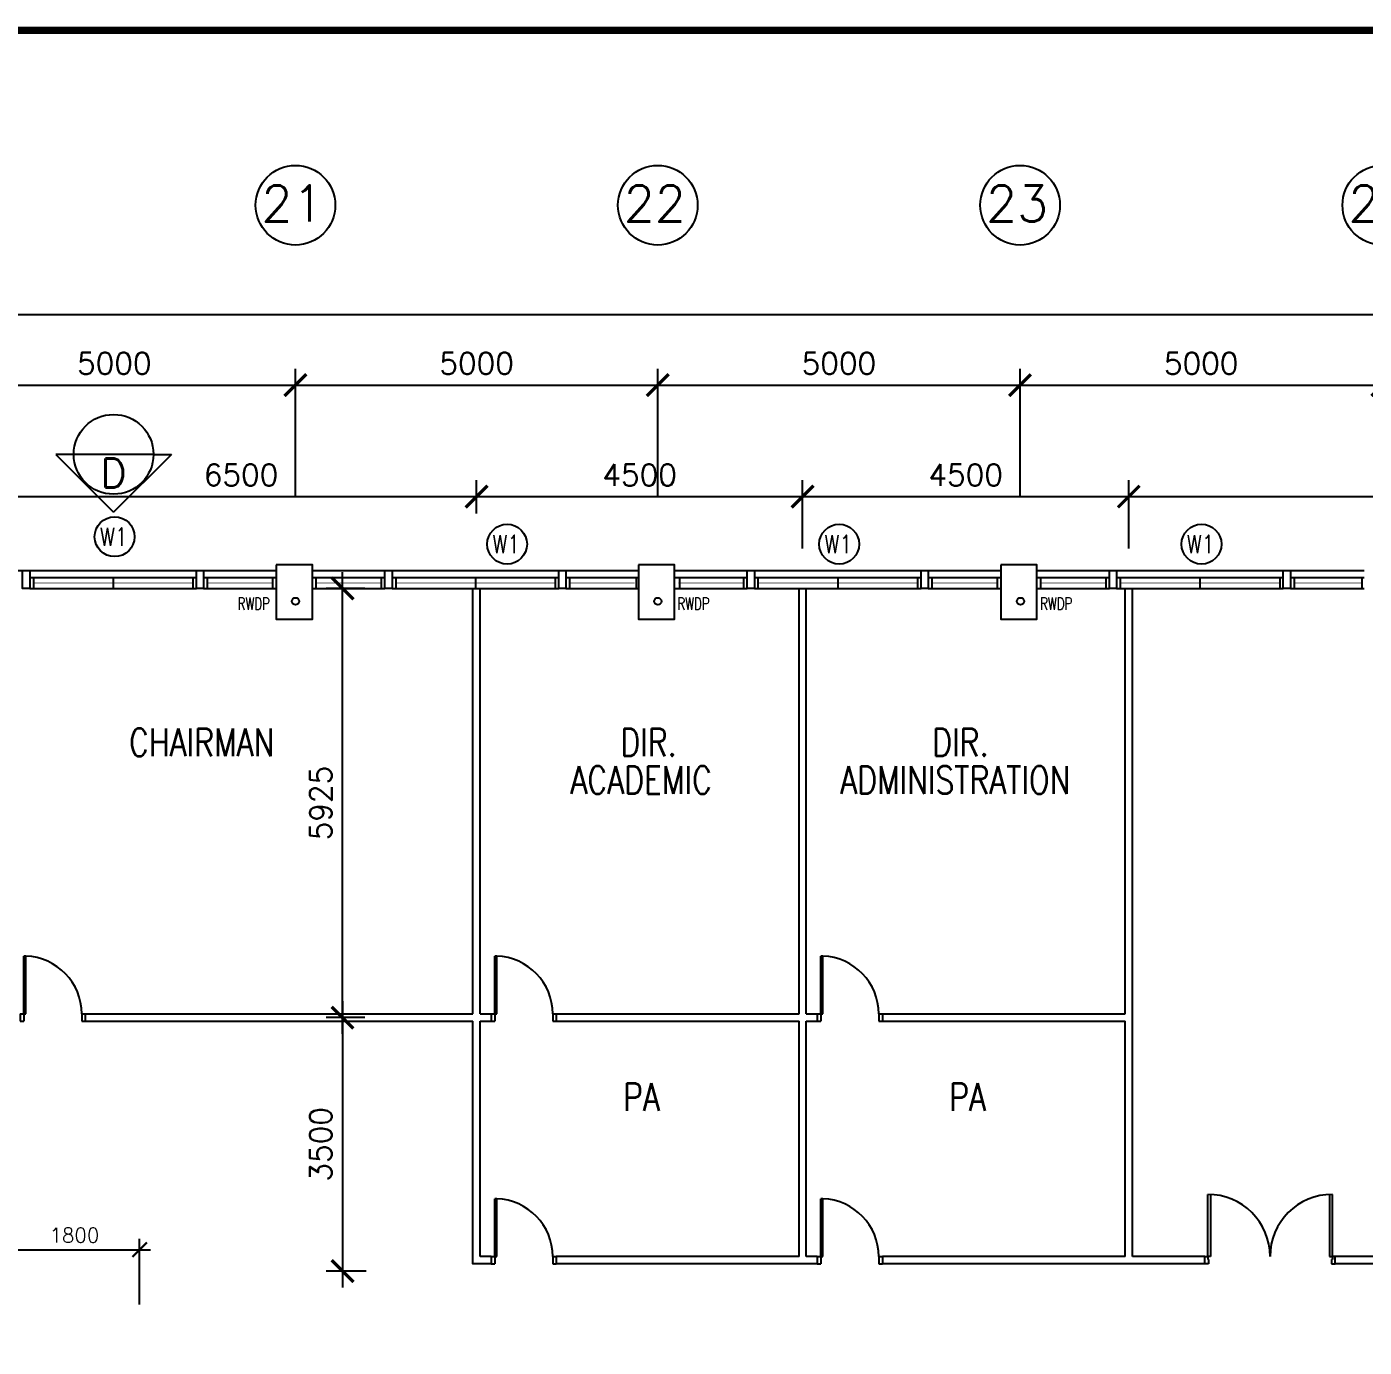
# Model space of a CAD drawing. Extents: x 2266480 to 2632177, y -858634 to -757244.
# Drawn here: x 2366811 to 2385269, y -775475 to -757244 of the extents above; entities that cross this region are included whole.
import ezdxf

# ---------------------------------------------------------------- set-up
doc = ezdxf.new("R2010")
doc.units = 0
doc.header["$LTSCALE"] = 10
doc.header["$MEASUREMENT"] = 0
doc.layers.get('0').update_dxf_attribs({"linetype": 'CONTINUOUS'})
doc.layers.get('DEFPOINTS').update_dxf_attribs({"linetype": 'CONTINUOUS'})
for name, color, linetype in [('AR', 7, 'CONTINUOUS'), ('COL', 3, 'CONTINUOUS'), ('DIM', 7, 'CONTINUOUS'), ('DOOR', 5, 'CONTINUOUS'), ('DR', 7, 'CONTINUOUS'), ('GRID-T', 7, 'CONTINUOUS'), ('partition', 7, 'CONTINUOUS'), ('PL', 5, 'CONTINUOUS'), ('RWDP', 145, 'CONTINUOUS'), ('stair', 7, 'CONTINUOUS'), ('T50', 4, 'CONTINUOUS'), ('WALL', 2, 'CONTINUOUS'), ('WIN', 5, 'CONTINUOUS'), ('WIN-T', 7, 'CONTINUOUS')]:
    doc.layers.add(name, color=color, linetype=linetype)
doc.styles.add('DIMTEXT', font='romans.shx', dxfattribs={"width": 0.8, "height": 400})
doc.styles.add('ROMANS', font='romans')
doc.styles.get("Standard").update_dxf_attribs({"font": 'ROMANS.SHX'})
doc.dimstyles.new('STANDARD$0', dxfattribs={"dimscale": 0, "dimtxt": 8, "dimasz": 6, "dimexe": 1, "dimexo": 1, "dimgap": 3, "dimtad": 1, "dimdec": 0, "dimlfac": -1, "dimrnd": 1, "dimzin": 0, "dimdsep": 46, "dimtxsty": 'Standard', "dimcen": 0, "dimclrd": 5, "dimclre": 250, "dimadec": 0, "dimazin": 0, "dimtfac": 1, "dimtdec": 4, "dimtofl": 0, "dimtmove": 0, "dimatfit": 3, "dimfxl": 1, "dimtolj": 1, "dimtzin": 0, "dimarcsym": 0})

# ---------------------------------------------------------------- blocks, each defined once
blk = doc.blocks.new('_ARCHTICK')
at = {"color": 0, "linetype": 'ByBlock', "const_width": 0.15}
blk.add_lwpolyline([(-0.5, -0.5), (0.5, 0.5)], dxfattribs=at)
blk = doc.blocks.new('*D443')
at = {"layer": 'DEFPOINTS', "color": 0, "transparency": 16777216}
for p in [(2370519, -762192), (2365519, -763953), (2370519, -763953)]:
    blk.add_point(p, dxfattribs=at)
at = {"layer": 'DIM', "color": 7, "lineweight": -2, "transparency": 16777216}
for p, q in [((2365519, -763728), (2365519, -761967)), ((2370519, -763728), (2370519, -761967)), ((2365294, -762192), (2370744, -762192))]:
    blk.add_line(p, q, dxfattribs=at)
at = {"layer": 'DIM', "color": 7, "lineweight": -2, "transparency": 16777216, "xscale": 300, "yscale": 300, "zscale": 300, "rotation": 180}
blk.add_blockref('_ARCHTICK', (2365519, -762192), dxfattribs=at)
at = {"layer": 'DIM', "color": 7, "lineweight": -2, "transparency": 16777216, "xscale": 300, "yscale": 300, "zscale": 300}
blk.add_blockref('_ARCHTICK', (2370519, -762192), dxfattribs=at)
at = {"layer": 'DIM', "color": 7, "transparency": 16777216, "insert": (2368019, -761892), "char_height": 300, "attachment_point": 5, "style": 'ROMANS'}
blk.add_mtext('\\A1;5000', dxfattribs=at)
blk = doc.blocks.new('*D444')
at = {"layer": 'DEFPOINTS', "color": 0, "transparency": 16777216}
for p in [(2375519, -762192), (2370519, -763953), (2375519, -763953)]:
    blk.add_point(p, dxfattribs=at)
at = {"layer": 'DIM', "color": 7, "lineweight": -2, "transparency": 16777216}
for p, q in [((2370519, -763728), (2370519, -761967)), ((2375519, -763728), (2375519, -761967)), ((2370294, -762192), (2375744, -762192))]:
    blk.add_line(p, q, dxfattribs=at)
at = {"layer": 'DIM', "color": 7, "lineweight": -2, "transparency": 16777216, "xscale": 300, "yscale": 300, "zscale": 300, "rotation": 180}
blk.add_blockref('_ARCHTICK', (2370519, -762192), dxfattribs=at)
at = {"layer": 'DIM', "color": 7, "lineweight": -2, "transparency": 16777216, "xscale": 300, "yscale": 300, "zscale": 300}
blk.add_blockref('_ARCHTICK', (2375519, -762192), dxfattribs=at)
at = {"layer": 'DIM', "color": 7, "transparency": 16777216, "insert": (2373019, -761892), "char_height": 300, "attachment_point": 5, "style": 'ROMANS'}
blk.add_mtext('\\A1;5000', dxfattribs=at)
blk = doc.blocks.new('*D445')
at = {"layer": 'DEFPOINTS', "color": 0, "transparency": 16777216}
for p in [(2380519, -762192), (2375519, -763953), (2380519, -763953)]:
    blk.add_point(p, dxfattribs=at)
at = {"layer": 'DIM', "color": 7, "lineweight": -2, "transparency": 16777216}
for p, q in [((2375519, -763728), (2375519, -761967)), ((2380519, -763728), (2380519, -761967)), ((2375294, -762192), (2380744, -762192))]:
    blk.add_line(p, q, dxfattribs=at)
at = {"layer": 'DIM', "color": 7, "lineweight": -2, "transparency": 16777216, "xscale": 300, "yscale": 300, "zscale": 300, "rotation": 180}
blk.add_blockref('_ARCHTICK', (2375519, -762192), dxfattribs=at)
at = {"layer": 'DIM', "color": 7, "lineweight": -2, "transparency": 16777216, "xscale": 300, "yscale": 300, "zscale": 300}
blk.add_blockref('_ARCHTICK', (2380519, -762192), dxfattribs=at)
at = {"layer": 'DIM', "color": 7, "transparency": 16777216, "insert": (2378019, -761892), "char_height": 300, "attachment_point": 5, "style": 'ROMANS'}
blk.add_mtext('\\A1;5000', dxfattribs=at)
blk = doc.blocks.new('*D446')
at = {"layer": 'DEFPOINTS', "color": 0, "transparency": 16777216}
for p in [(2385519, -762192), (2380519, -763953), (2385519, -763953)]:
    blk.add_point(p, dxfattribs=at)
at = {"layer": 'DIM', "color": 7, "lineweight": -2, "transparency": 16777216}
for p, q in [((2380519, -763728), (2380519, -761967)), ((2385519, -763728), (2385519, -761967)), ((2380294, -762192), (2385744, -762192))]:
    blk.add_line(p, q, dxfattribs=at)
at = {"layer": 'DIM', "color": 7, "lineweight": -2, "transparency": 16777216, "xscale": 300, "yscale": 300, "zscale": 300, "rotation": 180}
blk.add_blockref('_ARCHTICK', (2380519, -762192), dxfattribs=at)
at = {"layer": 'DIM', "color": 7, "lineweight": -2, "transparency": 16777216, "xscale": 300, "yscale": 300, "zscale": 300}
blk.add_blockref('_ARCHTICK', (2385519, -762192), dxfattribs=at)
at = {"layer": 'DIM', "color": 7, "transparency": 16777216, "insert": (2383019, -761892), "char_height": 300, "attachment_point": 5, "style": 'ROMANS'}
blk.add_mtext('\\A1;5000', dxfattribs=at)
blk = doc.blocks.new('*D450')
at = {"layer": 'DEFPOINTS', "color": 0, "transparency": 16777216}
for p in [(2400519, -761215), (2325519, -763953), (2400519, -763953)]:
    blk.add_point(p, dxfattribs=at)
at = {"layer": 'DIM', "color": 7, "lineweight": -2, "transparency": 16777216}
for p, q in [((2325519, -763728), (2325519, -760990)), ((2400519, -763728), (2400519, -760990)), ((2325294, -761215), (2400744, -761215))]:
    blk.add_line(p, q, dxfattribs=at)
at = {"layer": 'DIM', "color": 7, "lineweight": -2, "transparency": 16777216, "xscale": 300, "yscale": 300, "zscale": 300, "rotation": 180}
blk.add_blockref('_ARCHTICK', (2325519, -761215), dxfattribs=at)
at = {"layer": 'DIM', "color": 7, "lineweight": -2, "transparency": 16777216, "xscale": 300, "yscale": 300, "zscale": 300}
blk.add_blockref('_ARCHTICK', (2400519, -761215), dxfattribs=at)
at = {"layer": 'DIM', "color": 7, "transparency": 16777216, "insert": (2363019, -760915), "char_height": 300, "attachment_point": 5, "style": 'ROMANS'}
blk.add_mtext('\\A1;75000', dxfattribs=at)
blk = doc.blocks.new('*D454')
at = {"layer": 'DEFPOINTS', "color": 0, "transparency": 16777216}
for p in [(2371169, -764999), (2371701, -764999), (2371701, -770924)]:
    blk.add_point(p, dxfattribs=at)
at = {"layer": 'DIM', "color": 7, "lineweight": -2, "transparency": 16777216}
for p, q in [((2371169, -771149), (2371169, -764774)), ((2371476, -764999), (2370944, -764999)), ((2371476, -770924), (2370944, -770924))]:
    blk.add_line(p, q, dxfattribs=at)
at = {"layer": 'DIM', "color": 7, "lineweight": -2, "transparency": 16777216, "xscale": 300, "yscale": 300, "zscale": 300}
for p, rotation in [((2371169, -764999), 90), ((2371169, -770924), 270)]:
    blk.add_blockref('_ARCHTICK', p, dxfattribs=dict(at, rotation=rotation))
at = {"layer": 'DIM', "color": 7, "transparency": 16777216, "insert": (2370869, -767962), "char_height": 300, "attachment_point": 5, "rotation": 90, "style": 'ROMANS'}
blk.add_mtext('\\A1;5925', dxfattribs=at)
blk = doc.blocks.new('*D455')
at = {"layer": 'DEFPOINTS', "color": 0, "transparency": 16777216}
for p in [(2371701, -770924), (2371169, -774424), (2371718, -774424)]:
    blk.add_point(p, dxfattribs=at)
at = {"layer": 'DIM', "color": 7, "lineweight": -2, "transparency": 16777216}
for p, q in [((2371169, -770699), (2371169, -774649)), ((2371476, -770924), (2370944, -770924)), ((2371493, -774424), (2370944, -774424))]:
    blk.add_line(p, q, dxfattribs=at)
at = {"layer": 'DIM', "color": 7, "lineweight": -2, "transparency": 16777216, "xscale": 300, "yscale": 300, "zscale": 300}
for p, rotation in [((2371169, -770924), 90), ((2371169, -774424), 270)]:
    blk.add_blockref('_ARCHTICK', p, dxfattribs=dict(at, rotation=rotation))
at = {"layer": 'DIM', "color": 7, "transparency": 16777216, "insert": (2370869, -772674), "char_height": 300, "attachment_point": 5, "rotation": 90, "style": 'ROMANS'}
blk.add_mtext('\\A1;3500', dxfattribs=at)
blk = doc.blocks.new('D900')
at = {"layer": 'DOOR', "color": 7}
for p, q in [((50, 100), (50, 899)), ((80, 899), (50, 899)), ((80, 100), (80, 899)), ((0, 100), (0, 0)), ((0, 100), (50, 100)), ((0, 0), (50, 0)), ((50, 100), (50, 0)), ((50, 100), (80, 100)), ((850, 100), (850, 0)), ((850, 100), (900, 100)), ((850, 0), (900, 0)), ((900, 100), (900, 0))]:
    blk.add_line(p, q, dxfattribs=at)
blk.add_arc((50, 100), 800, 0, 87.8509, dxfattribs=at)
blk = doc.blocks.new('*D478')
at = {"layer": 'DEFPOINTS', "color": 0, "transparency": 16777216}
for p in [(2373019, -763731), (2366519, -764187), (2373019, -764187)]:
    blk.add_point(p, dxfattribs=at)
at = {"layer": 'DIM', "color": 7, "lineweight": -2, "transparency": 16777216}
for p, q in [((2366519, -763962), (2366519, -763506)), ((2373019, -763962), (2373019, -763506)), ((2366294, -763731), (2373244, -763731))]:
    blk.add_line(p, q, dxfattribs=at)
at = {"layer": 'DIM', "color": 7, "lineweight": -2, "transparency": 16777216, "xscale": 300, "yscale": 300, "zscale": 300, "rotation": 180}
blk.add_blockref('_ARCHTICK', (2366519, -763731), dxfattribs=at)
at = {"layer": 'DIM', "color": 7, "lineweight": -2, "transparency": 16777216, "xscale": 300, "yscale": 300, "zscale": 300}
blk.add_blockref('_ARCHTICK', (2373019, -763731), dxfattribs=at)
at = {"layer": 'DIM', "color": 7, "transparency": 16777216, "insert": (2369769, -763431), "char_height": 300, "attachment_point": 5, "style": 'ROMANS'}
blk.add_mtext('\\A1;6500', dxfattribs=at)
blk = doc.blocks.new('*D479')
at = {"layer": 'DEFPOINTS', "color": 0, "transparency": 16777216}
for p in [(2377519, -763731), (2373019, -764187), (2377519, -764674)]:
    blk.add_point(p, dxfattribs=at)
at = {"layer": 'DIM', "color": 7, "lineweight": -2, "transparency": 16777216}
for p, q in [((2373019, -763962), (2373019, -763506)), ((2377519, -764449), (2377519, -763506)), ((2372794, -763731), (2377744, -763731))]:
    blk.add_line(p, q, dxfattribs=at)
at = {"layer": 'DIM', "color": 7, "lineweight": -2, "transparency": 16777216, "xscale": 300, "yscale": 300, "zscale": 300, "rotation": 180}
blk.add_blockref('_ARCHTICK', (2373019, -763731), dxfattribs=at)
at = {"layer": 'DIM', "color": 7, "lineweight": -2, "transparency": 16777216, "xscale": 300, "yscale": 300, "zscale": 300}
blk.add_blockref('_ARCHTICK', (2377519, -763731), dxfattribs=at)
at = {"layer": 'DIM', "color": 7, "transparency": 16777216, "insert": (2375269, -763431), "char_height": 300, "attachment_point": 5, "style": 'ROMANS'}
blk.add_mtext('\\A1;4500', dxfattribs=at)
blk = doc.blocks.new('*D480')
at = {"layer": 'DEFPOINTS', "color": 0, "transparency": 16777216}
for p in [(2382019, -763731), (2377519, -764187), (2382019, -764674)]:
    blk.add_point(p, dxfattribs=at)
at = {"layer": 'DIM', "color": 7, "lineweight": -2, "transparency": 16777216}
for p, q in [((2377519, -763962), (2377519, -763506)), ((2382019, -764449), (2382019, -763506)), ((2377294, -763731), (2382244, -763731))]:
    blk.add_line(p, q, dxfattribs=at)
at = {"layer": 'DIM', "color": 7, "lineweight": -2, "transparency": 16777216, "xscale": 300, "yscale": 300, "zscale": 300, "rotation": 180}
blk.add_blockref('_ARCHTICK', (2377519, -763731), dxfattribs=at)
at = {"layer": 'DIM', "color": 7, "lineweight": -2, "transparency": 16777216, "xscale": 300, "yscale": 300, "zscale": 300}
blk.add_blockref('_ARCHTICK', (2382019, -763731), dxfattribs=at)
at = {"layer": 'DIM', "color": 7, "transparency": 16777216, "insert": (2379769, -763431), "char_height": 300, "attachment_point": 5, "style": 'ROMANS'}
blk.add_mtext('\\A1;4500', dxfattribs=at)
blk = doc.blocks.new('*D481')
at = {"layer": 'DEFPOINTS', "color": 0, "transparency": 16777216}
for p in [(2396519, -763731), (2382019, -764187), (2396519, -764674)]:
    blk.add_point(p, dxfattribs=at)
at = {"layer": 'DIM', "color": 7, "lineweight": -2, "transparency": 16777216}
for p, q in [((2382019, -763962), (2382019, -763506)), ((2396519, -764449), (2396519, -763506)), ((2381794, -763731), (2396744, -763731))]:
    blk.add_line(p, q, dxfattribs=at)
at = {"layer": 'DIM', "color": 7, "lineweight": -2, "transparency": 16777216, "xscale": 300, "yscale": 300, "zscale": 300, "rotation": 180}
blk.add_blockref('_ARCHTICK', (2382019, -763731), dxfattribs=at)
at = {"layer": 'DIM', "color": 7, "lineweight": -2, "transparency": 16777216, "xscale": 300, "yscale": 300, "zscale": 300}
blk.add_blockref('_ARCHTICK', (2396519, -763731), dxfattribs=at)
at = {"layer": 'DIM', "color": 7, "transparency": 16777216, "insert": (2389269, -763431), "char_height": 300, "attachment_point": 5, "style": 'ROMANS'}
blk.add_mtext('\\A1;14500', dxfattribs=at)
blk = doc.blocks.new('*D568')
at = {"layer": 'DEFPOINTS', "color": 0, "transparency": 16777216}
for p in [(2368369, -774128), (2368369, -775037), (2366569, -775133)]:
    blk.add_point(p, dxfattribs=at)
at = {"layer": 'partition', "color": 7, "lineweight": -2, "transparency": 16777216}
for p, q in [((2366419, -774128), (2368519, -774128)), ((2366569, -774983), (2366569, -773978)), ((2368369, -774887), (2368369, -773978))]:
    blk.add_line(p, q, dxfattribs=at)
at = {"layer": 'partition', "color": 7, "lineweight": -2, "transparency": 16777216, "xscale": 200, "yscale": 200, "zscale": 200, "rotation": 180}
blk.add_blockref('_ARCHTICK', (2366569, -774128), dxfattribs=at)
at = {"layer": 'partition', "color": 7, "lineweight": -2, "transparency": 16777216, "xscale": 200, "yscale": 200, "zscale": 200}
blk.add_blockref('_ARCHTICK', (2368369, -774128), dxfattribs=at)
at = {"layer": 'partition', "color": 7, "transparency": 16777216, "insert": (2367469, -773928), "char_height": 200, "attachment_point": 5, "style": 'ROMANS'}
blk.add_mtext('\\A1;1800', dxfattribs=at)

msp = doc.modelspace()

# ---------------------------------------------------------------- linework, layer by layer
at = {"color": 0}
for p, q in [((2365769.4, -764749.1), (2370252.4, -764749.1)), ((2370752.4, -764749.1), (2375252.4, -764749.1)), ((2375752.4, -764749.1), (2380252.4, -764749.1)), ((2380752.4, -764749.1), (2385269.4, -764749.1))]:
    msp.add_line(p, q, dxfattribs=at)
at = {"layer": 'AR', "color": 0}
for p, q in [((2367459.8, -763147.5), (2367212.8, -763147.5)), ((2367212.8, -763147.5), (2368009.8, -763944.5)), ((2368559.8, -763147.5), (2367459.8, -763147.5)), ((2368806.7, -763147.5), (2368009.8, -763944.5)), ((2368559.8, -763147.5), (2368806.7, -763147.5))]:
    msp.add_line(p, q, dxfattribs=at)
msp.add_circle((2368009.8, -763147.5), 550, dxfattribs=at)
at = {"layer": 'COL', "color": 0}
for points in [[(2370252.4, -764674.1), (2370252.4, -765424.1), (2370752.4, -765424.1), (2370752.4, -764674.1)], [(2375252.4, -764674.1), (2375252.4, -765424.1), (2375752.4, -765424.1), (2375752.4, -764674.1)], [(2380252.4, -764674.1), (2380252.4, -765424.1), (2380752.4, -765424.1), (2380752.4, -764674.1)]]:
    msp.add_lwpolyline(points, close=True, dxfattribs=at)
at = {"layer": 'DR', "color": 0}
for p, q in [((2383109.4, -774224.1), (2383109.4, -773364.1)), ((2383149.4, -773365), (2383149.4, -774224.1)), ((2384789.4, -773365), (2384789.4, -774224.1)), ((2384829.4, -774224.1), (2384829.4, -773364.1)), ((2383069.4, -774324.1), (2383069.4, -774224.1)), ((2383069.4, -774224.1), (2383109.4, -774224.1)), ((2383119.4, -774324.1), (2383069.4, -774324.1)), ((2383149.4, -774224.1), (2383109.4, -774224.1)), ((2383109.4, -774224.1), (2383109.4, -774264.1)), ((2383109.4, -774264.1), (2383119.4, -774264.1)), ((2383119.4, -774264.1), (2383119.4, -774324.1)), ((2384789.4, -774224.1), (2384829.4, -774224.1)), ((2384819.4, -774264.1), (2384819.4, -774324.1)), ((2384829.4, -774264.1), (2384819.4, -774264.1)), ((2384819.4, -774324.1), (2384869.4, -774324.1)), ((2384829.4, -774224.1), (2384829.4, -774264.1)), ((2384869.4, -774224.1), (2384829.4, -774224.1)), ((2384869.4, -774324.1), (2384869.4, -774224.1))]:
    msp.add_line(p, q, dxfattribs=at)
for centre, start, end in [((2383109.4, -774224.1), 0, 90), ((2384829.4, -774224.1), 90, 179.99993)]:
    msp.add_arc(centre, 860, start, end, dxfattribs=at)
at = {"layer": 'GRID-T', "color": 0}
for centre in [(2370519.4, -759708.3), (2375519.4, -759708.3), (2380519.4, -759708.3), (2385519.4, -759708.3)]:
    msp.add_circle(centre, 550, dxfattribs=at)
at = {"layer": 'partition', "color": 0}
for p, q in [((2373069.4, -770874.1), (2373069.4, -764999.1)), ((2377569.4, -770874.1), (2377569.4, -764999.1)), ((2378469.4, -764999.1), (2378569.4, -764999.1)), ((2381969.4, -764999.1), (2382069.4, -764999.1)), ((2382069.4, -774224.1), (2382069.4, -764999.1)), ((2373069.4, -774224.1), (2373069.4, -770974.1)), ((2377569.4, -774224.1), (2377569.4, -770974.1)), ((2373219.4, -774224.1), (2373069.4, -774224.1)), ((2377469.4, -774224.1), (2374119.4, -774224.1)), ((2377719.4, -774224.1), (2377569.4, -774224.1)), ((2381969.4, -774224.1), (2378619.4, -774224.1)), ((2383069.4, -774224.1), (2382069.4, -774224.1)), ((2391494.4, -774224.1), (2384869.4, -774224.1))]:
    msp.add_line(p, q, dxfattribs=at)
for points in [[(2372969.4, -770874.1), (2372969.4, -764999.1)], [(2377469.4, -770874.1), (2377469.4, -764999.1)], [(2381969.4, -770874.1), (2381969.4, -764999.1)], [(2367619.4, -770874.1), (2372969.4, -770874.1)], [(2367619.4, -770974.1), (2372969.4, -770974.1)], [(2373219.4, -774324.1), (2372969.4, -774324.1), (2372969.4, -770974.1)], [(2373069.4, -770874.1), (2373219.4, -770874.1)], [(2373069.4, -770974.1), (2373219.4, -770974.1)], [(2374119.4, -770874.1), (2377469.4, -770874.1)], [(2374119.4, -770974.1), (2377469.4, -770974.1)], [(2377469.4, -774224.1), (2377469.4, -770974.1)], [(2377569.4, -770874.1), (2377719.4, -770874.1)], [(2377569.4, -770974.1), (2377719.4, -770974.1)], [(2378619.4, -770874.1), (2381969.4, -770874.1)], [(2378619.4, -770974.1), (2381969.4, -770974.1)], [(2381969.4, -774224.1), (2381969.4, -770974.1)], [(2377719.4, -774324.1), (2374119.4, -774324.1)], [(2383069.4, -774324.1), (2378619.4, -774324.1)], [(2391494.4, -774324.1), (2384869.4, -774324.1)]]:
    msp.add_lwpolyline(points, dxfattribs=at)
at = {"layer": 'PL', "color": 0, "ltscale": 2, "const_width": 100}
msp.add_lwpolyline([(2337081.9, -847288.2), (2408097.1, -847288.2), (2408097.1, -757293.9), (2337081.9, -757293.9)], close=True, dxfattribs=at)
at = {"layer": 'RWDP', "color": 0}
for centre in [(2370519.4, -765176.8), (2375519.4, -765176.8), (2380525.4, -765176.8)]:
    msp.add_circle(centre, 50, dxfattribs=at)
at = {"layer": 'WALL', "color": 0}
for points in [[(2366852.4, -764749.1), (2366852.4, -764999.1), (2366752.4, -764999.1), (2366752.4, -764749.1)], [(2369252.4, -764749.1), (2369252.4, -764999.1), (2369152.4, -764999.1), (2369152.4, -764749.1)], [(2371852.4, -764749.1), (2371852.4, -764999.1), (2371752.4, -764999.1), (2371752.4, -764749.1)], [(2374252.4, -764749.1), (2374252.4, -764999.1), (2374152.4, -764999.1), (2374152.4, -764749.1)], [(2376852.4, -764749.1), (2376852.4, -764999.1), (2376752.4, -764999.1), (2376752.4, -764749.1)], [(2379252.4, -764749.1), (2379252.4, -764999.1), (2379152.4, -764999.1), (2379152.4, -764749.1)], [(2381852.4, -764749.1), (2381852.4, -764999.1), (2381752.4, -764999.1), (2381752.4, -764749.1)], [(2384252.4, -764749.1), (2384252.4, -764999.1), (2384152.4, -764999.1), (2384152.4, -764749.1)]]:
    msp.add_lwpolyline(points, close=True, dxfattribs=at)
at = {"layer": 'WIN', "color": 0}
for p, q in [((2366852.4, -764849.1), (2369152.4, -764849.1)), ((2366902.4, -764849.1), (2366902.4, -764999.1)), ((2368002.4, -764849.1), (2368002.4, -764999.1)), ((2369102.4, -764849.1), (2369102.4, -764999.1)), ((2369252.4, -764849.1), (2370252.4, -764849.1)), ((2369302.4, -764849.1), (2369302.4, -764999.1)), ((2370202.4, -764849.1), (2370202.4, -764999.1)), ((2370752.4, -764849.1), (2371752.4, -764849.1)), ((2370802.4, -764849.1), (2370802.4, -764999.1)), ((2371702.4, -764849.1), (2371702.4, -764999.1)), ((2371852.4, -764849.1), (2374152.4, -764849.1)), ((2371902.4, -764849.1), (2371902.4, -764999.1)), ((2373002.4, -764849.1), (2373002.4, -764999.1)), ((2374102.4, -764849.1), (2374102.4, -764999.1)), ((2374252.4, -764849.1), (2375252.4, -764849.1)), ((2374302.4, -764849.1), (2374302.4, -764999.1)), ((2375219.4, -764849.1), (2375219.4, -764999.1)), ((2375752.4, -764849.1), (2376752.4, -764849.1)), ((2375819.4, -764849.1), (2375819.4, -764999.1)), ((2376702.4, -764849.1), (2376702.4, -764999.1)), ((2376852.4, -764849.1), (2379152.4, -764849.1)), ((2376902.4, -764849.1), (2376902.4, -764999.1)), ((2378002.4, -764849.1), (2378002.4, -764999.1)), ((2379102.4, -764849.1), (2379102.4, -764999.1)), ((2379252.4, -764849.1), (2380252.4, -764849.1)), ((2379302.4, -764849.1), (2379302.4, -764999.1)), ((2380202.4, -764849.1), (2380202.4, -764999.1)), ((2380752.4, -764849.1), (2381752.4, -764849.1)), ((2380802.4, -764849.1), (2380802.4, -764999.1)), ((2381702.4, -764849.1), (2381702.4, -764999.1)), ((2381852.4, -764849.1), (2384152.4, -764849.1)), ((2381902.4, -764849.1), (2381902.4, -764999.1)), ((2383002.4, -764849.1), (2383002.4, -764999.1)), ((2384102.4, -764849.1), (2384102.4, -764999.1)), ((2384252.4, -764849.1), (2385269.4, -764849.1)), ((2384302.4, -764849.1), (2384302.4, -764999.1)), ((2385236.4, -764849.1), (2385236.4, -764999.1)), ((2366852.4, -764999.1), (2369152.4, -764999.1)), ((2369252.4, -764999.1), (2370252.4, -764999.1)), ((2370752.4, -764999.1), (2371752.4, -764999.1)), ((2371852.4, -764999.1), (2374152.4, -764999.1)), ((2374252.4, -764999.1), (2375252.4, -764999.1)), ((2375752.4, -764999.1), (2376752.4, -764999.1)), ((2376852.4, -764999.1), (2379152.4, -764999.1)), ((2379252.4, -764999.1), (2380252.4, -764999.1)), ((2380752.4, -764999.1), (2381752.4, -764999.1)), ((2381852.4, -764999.1), (2384152.4, -764999.1)), ((2384252.4, -764999.1), (2385269.4, -764999.1))]:
    msp.add_line(p, q, dxfattribs=at)
at = {"layer": 'WIN', "color": 0, "const_width": 10, "flags": 128}
for points in [[(2366902.4, -764924.1), (2369102.4, -764924.1)], [(2369302.4, -764924.1), (2370202.4, -764924.1)], [(2371702.4, -764924.1), (2370802.4, -764924.1)], [(2371902.4, -764924.1), (2374102.4, -764924.1)], [(2374302.4, -764924.1), (2375202.4, -764924.1)], [(2376702.4, -764924.1), (2375802.4, -764924.1)], [(2376902.4, -764924.1), (2379102.4, -764924.1)], [(2379302.4, -764924.1), (2380202.4, -764924.1)], [(2381702.4, -764924.1), (2380802.4, -764924.1)], [(2381902.4, -764924.1), (2384102.4, -764924.1)], [(2384302.4, -764924.1), (2385236.4, -764924.1)]]:
    msp.add_lwpolyline(points, dxfattribs=at)
at = {"layer": 'WIN-T', "color": 0}
for centre in [(2368023.1, -764284.6), (2373440.5, -764387.5), (2378023.1, -764387.5), (2383023.1, -764387.5)]:
    msp.add_circle(centre, 275, dxfattribs=at)

# ---------------------------------------------------------------- block references
at = {"layer": 'stair', "color": 0}
for p in [(2366719.4, -770974.1), (2373219.4, -770974.1), (2377719.4, -770974.1), (2373219.4, -774324.1), (2377719.4, -774324.1)]:
    msp.add_blockref('D900', p, dxfattribs=at)

# ---------------------------------------------------------------- texts
at = {"layer": 'AR', "color": 0, "style": 'ROMANS'}
msp.add_text('D', height=400, dxfattribs=at).set_placement((2367828, -763606.4))
at = {"layer": 'GRID-T', "color": 0, "style": 'ROMANS'}
for s, p in [('21', (2370049.8, -759934.1)), ('22', (2375049.8, -759934.1)), ('23', (2380049.8, -759934.1)), ('24', (2385051.2, -759934.1))]:
    msp.add_text(s, height=500, dxfattribs=at).set_placement(p)
at = {"layer": 'RWDP', "color": 0, "style": 'ROMANS', "width": 0.7}
for p in [(2369721.6, -765293.8), (2375789.7, -765293.8), (2380795.8, -765293.8)]:
    msp.add_text('RWDP', height=170, dxfattribs=at).set_placement(p)
at = {"layer": 'T50', "color": 0, "style": 'DIMTEXT', "width": 0.8}
for s, p in [('CHAIRMAN', (2368221.6, -767314.1)), ('DIR.', (2375002.2, -767314.1)), ('DIR.', (2379306, -767314.1)), ('ACADEMIC', (2374312.5, -767833.1)), ('ADMINISTRATION', (2378035.4, -767833.1)), ('PA', (2375039.6, -772210.5)), ('PA', (2379539.6, -772210.5))]:
    msp.add_text(s, height=380, rotation=0, dxfattribs=at).set_placement(p)
at = {"layer": 'WIN-T', "color": 0, "style": 'ROMANS', "width": 0.8}
for p in [(2367822.4, -764410.4), (2373239.8, -764513.3), (2377822.4, -764513.3), (2382822.4, -764513.3)]:
    msp.add_text('W1', height=250, dxfattribs=at).set_placement(p)

# ---------------------------------------------------------------- dimensions: what is measured, and where the dimension line sits
at = {"layer": 'DIM', "color": 0}
for p1, p2, distance, picture, middle in [((2325519.4, -763953.2), (2400519.4, -763953.2), 2738.2, '*D450', (2363019.4, -760915.1)), ((2365519.4, -763953.2), (2370519.4, -763953.2), 1761, '*D443', (2368019.4, -761892.2)), ((2370519.4, -763953.2), (2375519.4, -763953.2), 1761, '*D444', (2373019.4, -761892.2)), ((2375519.4, -763953.2), (2380519.4, -763953.2), 1761, '*D445', (2378019.4, -761892.2)), ((2380519.4, -763953.2), (2385519.4, -763953.2), 1761, '*D446', (2383019.4, -761892.2))]:
    dim = msp.add_aligned_dim(p1=p1, p2=p2, distance=distance, dimstyle='STANDARD$0', override={"dimscale": 150, "dimtxt": 2, "dimasz": 2, "dimexe": 1.5, "dimexo": 1.5, "dimgap": 1, "dimtxsty": 'ROMANS', "dimblk": 'ARCHTICK', "dimdle": 1.5, "dimclrd": 7, "dimclre": 7, "dimclrt": 7, "dimtdec": 0, "dimtmove": 2}, dxfattribs=at)
    dim.commit()
    dim.dimension.update_dxf_attribs({"geometry": picture, "text_midpoint": middle})
for base, p1, p2, picture, middle in [((2373019.4, -763731.1), (2366519.4, -764187.5), (2373019.4, -764187.5), '*D478', (2369769.4, -763431.1)), ((2377519.4, -763731.1), (2373019.4, -764187.5), (2377519.4, -764674.1), '*D479', (2375269.4, -763431.1)), ((2382019.4, -763731.1), (2377519.4, -764187.5), (2382019.4, -764674.1), '*D480', (2379769.4, -763431.1)), ((2396519.4, -763731.1), (2382019.4, -764187.5), (2396519.4, -764674.1), '*D481', (2389269.4, -763431.1))]:
    dim = msp.add_linear_dim(base=base, p1=p1, p2=p2, dimstyle='STANDARD$0', override={"dimscale": 150, "dimtxt": 2, "dimasz": 2, "dimexe": 1.5, "dimexo": 1.5, "dimgap": 1, "dimtxsty": 'ROMANS', "dimblk": 'ARCHTICK', "dimdle": 1.5, "dimclrd": 7, "dimclre": 7, "dimclrt": 7, "dimtdec": 0, "dimtmove": 2}, dxfattribs=at)
    dim.commit()
    dim.dimension.update_dxf_attribs({"geometry": picture, "text_midpoint": middle})
for base, p2, picture, middle in [((2371168.8, -764999.1), (2371700.7, -764999.1), '*D454', (2370868.8, -767961.6)), ((2371168.8, -774424.4), (2371717.7, -774424.4), '*D455', (2370868.8, -772674.2))]:
    dim = msp.add_linear_dim(base=base, p1=(2371700.7, -770924.1), p2=p2, angle=90, dimstyle='STANDARD$0', override={"dimscale": 150, "dimtxt": 2, "dimasz": 2, "dimexe": 1.5, "dimexo": 1.5, "dimgap": 1, "dimtxsty": 'ROMANS', "dimblk": 'ARCHTICK', "dimdle": 1.5, "dimclrd": 7, "dimclre": 7, "dimclrt": 7, "dimtdec": 0, "dimtmove": 2}, dxfattribs=at)
    dim.commit()
    dim.dimension.update_dxf_attribs({"geometry": picture, "text_midpoint": middle})
at = {"layer": 'partition', "color": 0}
dim = msp.add_linear_dim(base=(2368369.4, -774128), p1=(2366569.4, -775132.5), p2=(2368369.4, -775037.1), dimstyle='STANDARD$0', override={"dimscale": 100, "dimtxt": 2, "dimasz": 2, "dimexe": 1.5, "dimexo": 1.5, "dimgap": 1, "dimtxsty": 'ROMANS', "dimblk": 'ARCHTICK', "dimdle": 1.5, "dimclrd": 7, "dimclre": 7, "dimclrt": 7, "dimtdec": 0, "dimtmove": 2}, dxfattribs=at)
dim.commit()
dim.dimension.update_dxf_attribs({"geometry": '*D568', "text_midpoint": (2367469.4, -773928)})

doc.saveas('drawing.dxf')
